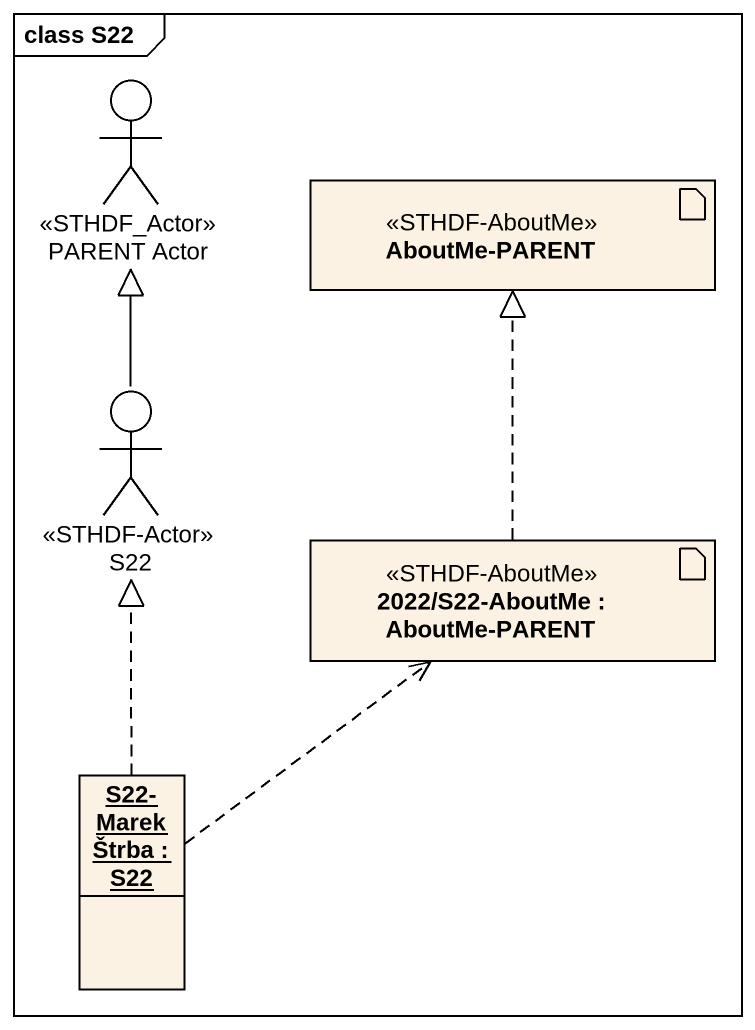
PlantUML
@startuml
mainframe class S22
allowmixing
hide circle
hide empty members
actor "PARENT Actor" as PARENT_Actor <<STHDF_Actor>>
artifact "AboutMe-PARENT" as AboutMe_PARENT <<STHDF-AboutMe>>
actor S22 <<STHDF-Actor>>
artifact "2022/S22-AboutMe : AboutMe-PARENT" as a2022_S22_AboutMe <<STHDF-AboutMe>>
object "S22-Marek Štrba : S22" as S22_Marek_Štrba
S22 -up-|> PARENT_Actor
a2022_S22_AboutMe .up.|> AboutMe_PARENT
S22_Marek_Štrba .up.|> S22
S22_Marek_Štrba .up.> a2022_S22_AboutMe
@enduml
